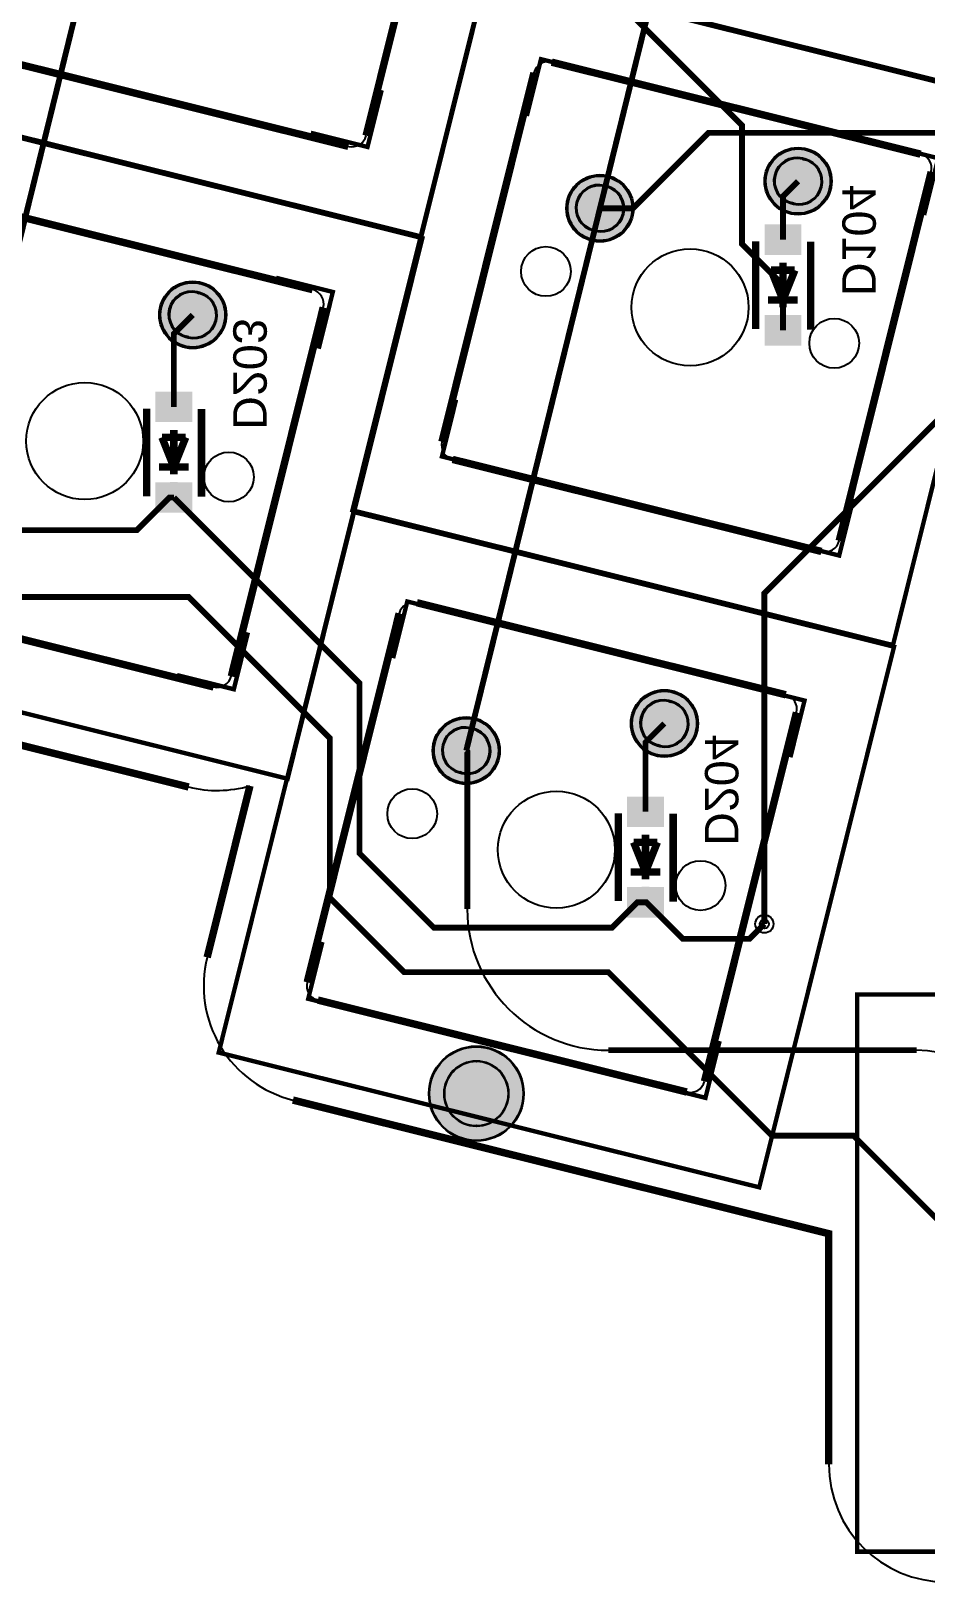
# Model space of a CAD drawing. Header units: millimetres. Extents: x 6 to 238, y 3 to 100.
# Drawn here: x 73.1 to 103.7, y 2.8 to 55.8 of the extents above; entities that cross this region are included whole.
import ezdxf

# ---------------------------------------------------------------- set-up
doc = ezdxf.new("R2010")
doc.units = ezdxf.units.MM
for name, color, linetype, true_color in [('BoardOutLine', 7, 'Continuous', 0xff00ff), ('BottomLayer', 7, 'Continuous', 0x0000ff), ('BottomPasteMaskLayer', 7, 'Continuous', 0x800000), ('BottomSilkLayer', 7, 'Continuous', 0x66cc33), ('BottomSolderMaskLayer', 7, 'Continuous', 0xaa00ff), ('Document', 7, 'Continuous', 0xffffff), ('Hole', 7, 'Continuous', 0x222222), ('Multi-Layer', 7, 'Continuous', 0xc0c0c0), ('TopLayer', 7, 'Continuous', 0xff0000), ('TopSilkLayer', 7, 'Continuous', 0xffcc00), ('TopSolderMaskLayer', 7, 'Continuous', 0x800080)]:
    doc.layers.add(name, color=color, linetype=linetype, true_color=true_color)
doc.styles.get("Standard").update_dxf_attribs({"font": 'arial.ttf'})

msp = doc.modelspace()

# ---------------------------------------------------------------- hatches: boundary and pattern name
at = {"layer": 'BottomLayer'}
for points in [[(99.40619761239509, 48.167005334010696), (99.40619761239509, 49.16700533401058), (98.20619761239527, 49.16700533401058), (98.20619761239527, 48.167005334010696)], [(99.40619761239509, 45.06718313436636), (99.40619761239509, 46.067183134366246), (98.20619761239527, 46.067183134366246), (98.20619761239527, 45.06718313436636)], [(78.57815595631178, 42.45199390398773), (78.57815595631178, 43.45199390398773), (77.37815595631196, 43.45199390398773), (77.37815595631196, 42.45199390398773)], [(78.57815595631178, 39.352171704343505), (78.57815595631178, 40.35217170434339), (77.37815595631196, 40.35217170434339), (77.37815595631196, 39.352171704343505)], [(94.7071882143764, 28.608966217932448), (94.7071882143764, 29.608966217932334), (93.50718821437658, 29.608966217932334), (93.50718821437658, 28.608966217932448)], [(94.7071882143764, 25.50914401828811), (94.7071882143764, 26.509144018287998), (93.50718821437658, 26.509144018287998), (93.50718821437658, 25.50914401828811)]]:
    msp.add_hatch(color=256, dxfattribs=at).paths.add_polyline_path(points)
at = {"layer": 'BottomPasteMaskLayer'}
for points in [[(99.40619761239509, 48.167005334010696), (99.40619761239509, 49.16700533401058), (98.20619761239527, 49.16700533401058), (98.20619761239527, 48.167005334010696)], [(99.40619761239509, 45.06718313436636), (99.40619761239509, 46.067183134366246), (98.20619761239527, 46.067183134366246), (98.20619761239527, 45.06718313436636)], [(78.57815595631178, 42.45199390398773), (78.57815595631178, 43.45199390398773), (77.37815595631196, 43.45199390398773), (77.37815595631196, 42.45199390398773)], [(78.57815595631178, 39.352171704343505), (78.57815595631178, 40.35217170434339), (77.37815595631196, 40.35217170434339), (77.37815595631196, 39.352171704343505)], [(94.7071882143764, 28.608966217932448), (94.7071882143764, 29.608966217932334), (93.50718821437658, 29.608966217932334), (93.50718821437658, 28.608966217932448)], [(94.7071882143764, 25.50914401828811), (94.7071882143764, 26.509144018287998), (93.50718821437658, 26.509144018287998), (93.50718821437658, 25.50914401828811)]]:
    msp.add_hatch(color=256, dxfattribs=at).paths.add_polyline_path(points)
at = {"layer": 'BottomSolderMaskLayer'}
for points in [[(98.1738633477268, 50.66979933959874, 1), (100.47536195072401, 50.66979933959874, 1)], [(91.39814579629153, 49.74142748285499, 1), (93.69964439928874, 49.74142748285499, 1)], [(99.43667767335523, 48.14583862501047), (99.43667767335523, 49.188172043010695), (98.17571755143535, 49.188172043010695), (98.17571755143535, 48.14583862501047)], [(77.47282194564393, 46.09779019558039, 1), (79.77432054864114, 46.09779019558039, 1)], [(99.43667767335523, 45.04601642536613), (99.43667767335523, 46.08834984336636), (98.17571755143535, 46.08834984336636), (98.17571755143535, 45.04601642536613)], [(78.60863601727192, 42.430827194987614), (78.60863601727192, 43.47316061298784), (77.34767589535204, 43.47316061298784), (77.34767589535204, 42.430827194987614)], [(78.60863601727192, 39.33100499534328), (78.60863601727192, 40.373338413343504), (77.34767589535204, 40.373338413343504), (77.34767589535204, 39.33100499534328)], [(93.60185420370856, 32.127762255524544, 1), (95.90335280670577, 32.127762255524544, 1)], [(86.82613665227329, 31.199390398780793, 1), (89.1276352552705, 31.199390398780793, 1)], [(94.73766827533655, 28.587799508932335), (94.73766827533655, 29.63013292693256), (93.47670815341644, 29.63013292693256), (93.47670815341644, 28.587799508932335)], [(94.73766827533655, 25.487977309288), (94.73766827533655, 26.530310727288224), (93.47670815341644, 26.530310727288224), (93.47670815341644, 25.487977309288)], [(86.69667259334537, 19.47193294386591, 1), (89.94747269494556, 19.47193294386591, 1)]]:
    msp.add_hatch(color=256, dxfattribs=at).paths.add_polyline_path(points)
at = {"layer": 'Document'}
for points in [[(98.36982473964963, 48.58846837693682), (99.258826517653, 48.58846837693682), (99.258826517653, 48.84246888493783), (98.36982473964963, 48.84246888493783)], [(98.93319786639586, 48.26009652019309), (98.93319786639586, 49.14909829819658), (98.67919735839473, 49.14909829819658), (98.67919735839473, 48.26009652019309)], [(98.93319786639586, 45.212090424180815), (98.93319786639586, 46.10109220218442), (98.67919735839473, 46.10109220218442), (98.67919735839473, 45.212090424180815)], [(77.54178308356632, 42.87345694691396), (78.43078486156969, 42.87345694691396), (78.43078486156969, 43.127457454914975), (77.54178308356632, 43.127457454914975)], [(78.10515621031254, 42.54508509017023), (78.10515621031254, 43.43408686817372), (77.85115570231142, 43.43408686817372), (77.85115570231142, 42.54508509017023)], [(78.10515621031254, 39.49707899415796), (78.10515621031254, 40.38608077216156), (77.85115570231142, 40.38608077216156), (77.85115570231142, 39.49707899415796)], [(93.67081534163071, 29.03042926085857), (94.55981711963432, 29.03042926085857), (94.55981711963432, 29.28442976885958), (93.67081534163071, 29.28442976885958)], [(94.23418846837694, 28.70205740411484), (94.23418846837694, 29.59105918211833), (93.98018796037604, 29.59105918211833), (93.98018796037604, 28.70205740411484)], [(94.23418846837694, 25.654051308102567), (94.23418846837694, 26.54305308610617), (93.98018796037604, 26.54305308610617), (93.98018796037604, 25.654051308102567)]]:
    msp.add_hatch(color=256, dxfattribs=at).paths.add_polyline_path(points)
at = {"layer": 'Multi-Layer'}
for points in [[(98.224663449327, 50.66979933959874, 1), (100.4245618491238, 50.66979933959874, 1)], [(91.44894589789173, 49.74142748285499, 1), (93.64884429768854, 49.74142748285499, 1)], [(77.52362204724413, 46.09779019558039, 1), (79.72352044704094, 46.09779019558039, 1)], [(93.65265430530876, 32.127762255524544, 1), (95.85255270510557, 32.127762255524544, 1)], [(86.8769367538735, 31.199390398780793, 1), (89.0768351536703, 31.199390398780793, 1)]]:
    msp.add_hatch(color=256, dxfattribs=at).paths.add_polyline_path(points)
at = {"layer": 'TopSolderMaskLayer'}
for points in [[(98.1738633477268, 50.66979933959874, 1), (100.47536195072401, 50.66979933959874, 1)], [(91.39814579629153, 49.74142748285499, 1), (93.69964439928874, 49.74142748285499, 1)], [(77.47282194564393, 46.09779019558039, 1), (79.77432054864114, 46.09779019558039, 1)], [(93.60185420370856, 32.127762255524544, 1), (95.90335280670577, 32.127762255524544, 1)], [(86.82613665227329, 31.199390398780793, 1), (89.1276352552705, 31.199390398780793, 1)], [(86.69667259334537, 19.47193294386591, 1), (89.94747269494556, 19.47193294386591, 1)]]:
    msp.add_hatch(color=256, dxfattribs=at).paths.add_polyline_path(points)

# ---------------------------------------------------------------- linework, layer by layer
at = {"layer": 'BoardOutLine', "const_width": 0.25400050800101603}
for points in [[(65.86977393954794, 33.100762001524004), (78.48361696723396, 29.955778511557014)], [(80.58067056134132, 29.996139192278292), (79.11790703581391, 24.129260858521775)], [(82.04960629921266, 19.250088900177843), (100.37299974599955, 14.681559563119094), (100.37299974599955, 6.798221996443999)]]:
    msp.add_lwpolyline(points, dxfattribs=at)
at = {"layer": 'BoardOutLine'}
for centre, start, end in [((79.45736678663093, 33.8612087275078), 255.99976928984663, 286.20543061500194), ((83.02334025196933, 23.15552307216001), 165.9999458240158, 256.0000020660111), ((104.39799339598653, 6.798247396414581), 180, 270)]:
    msp.add_arc(centre, 4.024993649987301, start, end, dxfattribs=at)
at = {"layer": 'BottomLayer', "const_width": 0.2}
for points in [[(93.47218694437402, 56.515113030226075), (97.40919481838978, 52.57810515621031), (97.40919481838978, 48.5140970281941), (98.80619761239518, 47.11709423418847), (98.80619761239518, 45.567183134366246)], [(99.32471424942855, 50.669723139446205), (98.80619761239518, 50.15120650241295), (98.80619761239518, 48.66700533401058)], [(60.833121666243414, 50.1391922783846), (60.833121666243414, 48.133096266192524), (70.23114046228102, 38.73507747015492), (76.70815341630691, 38.73507747015492), (77.82524765049538, 39.85217170434339), (77.97815595631187, 39.85217170434339)], [(78.62367284734569, 46.097713995427966), (77.97815595631187, 45.452197104394145), (77.97815595631187, 42.95199390398773)], [(77.97815595631187, 39.85217170434339), (84.32816865633731, 33.50215900431806), (84.32816865633731, 27.686055372110786), (86.86817373634744, 25.14605029210054), (92.96418592837199, 25.14605029210054), (93.82727965455933, 26.00914401828811), (94.10718821437649, 26.00914401828811)], [(56.00711201422405, 30.073152146304324), (56.23520447040892, 29.845059690119342), (58.92811785623576, 29.845059690119342), (60.19812039624071, 31.11506223012441), (60.19812039624071, 33.14706629413263), (63.500127000254, 36.4490728981458), (78.48615697231389, 36.4490728981458), (83.31216662433326, 31.623063246126435), (83.31216662433326, 26.162052324104593), (85.85217170434339, 23.62204724409446), (92.83718567437131, 23.62204724409446), (98.42519685039383, 18.03403606807217), (101.21920243840486, 18.03403606807217), (104.14020828041657, 15.11303022606046), (104.14020828041657, 12.700025400050777), (106.4262128524258, 10.414020828041657), (112.77622555245102, 10.414020828041657), (113.91922783845575, 11.557023114046274), (113.91922783845575, 12.420116840233732)], [(94.75270510541031, 32.12768605537212), (94.10718821437649, 31.482169164338302), (94.10718821437649, 29.108966217932448)], [(98.1711963423927, 25.273050546101103), (97.66319532639068, 24.765049530099077), (95.37719075438145, 24.765049530099077), (94.13309626619252, 26.00914401828811), (94.10718821437649, 26.00914401828811)]]:
    msp.add_lwpolyline(points, dxfattribs=at)
at = {"layer": 'BottomSilkLayer', "const_width": 0.25400050800101603}
for points in [[(97.87305054610124, 45.6104140208281), (97.87305054610124, 48.61041402082799)], [(99.75273050546093, 45.59705359410725), (99.75273050546093, 48.59705359410714)], [(98.39979679959356, 47.6250952501905), (98.80619761239518, 46.609093218186445)], [(99.21259842519703, 47.6250952501905), (98.39979679959356, 47.6250952501905)], [(98.80619761239518, 46.35509271018543), (98.80619761239518, 47.87909575819151)], [(98.80619761239518, 46.609093218186445), (99.21259842519703, 47.6250952501905)], [(99.31419862839721, 46.609093218186445), (98.29819659639315, 46.609093218186445)], [(77.04500889001793, 39.89540259080525), (77.04500889001793, 42.89540259080513)], [(78.92468884937762, 39.882042164084396), (78.92468884937762, 42.88204216408428)], [(77.57175514351025, 41.91008382016764), (77.97815595631187, 40.89408178816359)], [(78.38455676911371, 41.91008382016764), (77.57175514351025, 41.91008382016764)], [(77.97815595631187, 40.640081280162576), (77.97815595631187, 42.164084328168656)], [(77.97815595631187, 40.89408178816359), (78.38455676911371, 41.91008382016764)], [(78.48615697231389, 40.89408178816359), (77.47015494030984, 40.89408178816359)], [(93.17404114808232, 26.052374904749854), (93.17404114808232, 29.05237490474974)], [(95.05372110744224, 26.039014478029003), (95.05372110744224, 29.03901447802889)], [(93.70078740157464, 28.06705613411225), (94.10718821437649, 27.051054102108196)], [(94.51358902717811, 28.06705613411225), (93.70078740157464, 28.06705613411225)], [(94.10718821437649, 26.797053594107183), (94.10718821437649, 28.321056642113263)], [(94.10718821437649, 27.051054102108196), (94.51358902717811, 28.06705613411225)], [(94.61518923037852, 27.051054102108196), (93.59918719837447, 27.051054102108196)]]:
    msp.add_lwpolyline(points, dxfattribs=at)
at = {"layer": 'BottomSolderMaskLayer'}
for points in [[(99.47901568385483, 51.45339511304059), (99.55639663215102, 51.43410302222225)], [(92.70311212052475, 50.52504982942475), (92.78051964194874, 50.50575773860641)], [(99.09304125132262, 49.9053362182081), (99.17042219961881, 49.88604412738976)], [(92.31713768799254, 48.97699093459226), (92.39454520941653, 48.95769884377392)], [(78.77797428177219, 46.88138596902224), (78.85535523006816, 46.862093878204014)], [(78.39199984923998, 45.33332707418975), (78.46938079753595, 45.31403498337152)], [(94.90700653983659, 32.9113580289664), (94.98438748813278, 32.89206593814817)], [(88.13110297650651, 31.98301274535056), (88.2085104979305, 31.96372065453222)], [(94.52103210730438, 31.3632991341339), (94.59841305560057, 31.344007043315674)], [(87.7451285439743, 30.43495385051806), (87.8225360653983, 30.41566175969972)], [(88.32467877516387, 20.5815512824574), (88.31951811968133, 20.5815512824574)], [(88.32467877516387, 18.362469424938848), (88.31951811968133, 18.362469424938848)]]:
    msp.add_lwpolyline(points, close=True, dxfattribs=at)
for centre, radius in [((99.3246126492254, 50.66979933959874), 1.1507493014986032), ((92.54889509779014, 49.74142748285499), 1.1507493014986032), ((78.62357124714254, 46.09779019558039), 1.1507493014986032), ((94.75260350520716, 32.127762255524544), 1.1507493014986032), ((87.9768859537719, 31.199390398780793), 1.1507493014986032), ((88.32207264414546, 19.47193294386591), 1.6254000508001019)]:
    msp.add_circle(centre, radius, dxfattribs=at)
for centre, radius, start, end in [((99.28602846758872, 50.679365665624346), 0.7977252980253566, 436, 256), ((99.36340941588492, 50.660073574806006), 0.7977252980253566, 256, 436), ((92.51012490425865, 49.751020382008505), 0.7977252980253566, 436, 256), ((92.58753242568264, 49.731728291190166), 0.7977252980253566, 256, 436), ((78.58498706550608, 46.10735652160599), 0.7977252980253566, 436, 256), ((78.66236801380205, 46.08806443078777), 0.7977252980253566, 256, 436), ((94.71401932357048, 32.13732858155015), 0.7977252980253566, 436, 256), ((94.79140027186668, 32.118036490731924), 0.7977252980253566, 256, 436), ((87.93811576024041, 31.20898329793431), 0.7977252980253566, 436, 256), ((88.0155232816644, 31.18969120711597), 0.7977252980253566, 256, 436), ((88.31951811968133, 19.472010353698124), 1.1095409287592772, 90, 270), ((88.32467877516387, 19.472010353698124), 1.1095409287592772, 270, 90)]:
    msp.add_arc(centre, radius, start, end, dxfattribs=at)
at = {"layer": 'Document', "const_width": 0.15011430022860048}
for points in [[(93.26543053086107, 76.4435356870714), (111.7496062992127, 71.83489966979926), (107.14097028194078, 53.350723901447736), (88.65679451358915, 57.95935991871988), (93.26543053086107, 76.4435356870714)], [(72.5643891287782, 71.87152654305305), (91.04856489712984, 67.26289052578102), (86.43992887985792, 48.7787147574295), (67.95575311150628, 53.38735077470153), (72.5643891287782, 71.87152654305305)], [(88.69342138684283, 57.90149860299721), (107.17759715519446, 53.292862585725175), (102.56896113792232, 34.808686817373655), (84.08478536957068, 39.41732283464569), (88.69342138684283, 57.90149860299721)], [(67.99237998475996, 53.32948945897897), (86.4765557531116, 48.72085344170682), (81.86791973583968, 30.236677673355302), (63.383743967488044, 34.84531369062745), (67.99237998475996, 53.32948945897897)], [(84.12141224282436, 39.35946151892301), (102.605588011176, 34.75082550165098), (97.99695199390408, 16.26664973329946), (79.51277622555244, 20.875285750571493), (84.12141224282436, 39.35946151892301)], [(101.34620269240531, 22.86004572009142), (120.39624079248165, 22.86004572009142), (120.39624079248165, 3.810007620015199), (101.34620269240531, 3.810007620015199), (101.34620269240531, 22.86004572009142)]]:
    msp.add_lwpolyline(points, close=True, dxfattribs=at)
for points in [[(92.47317754635515, 54.35676911353812), (90.53256286512578, 54.84061468122934), (90.0487426974853, 52.90002540005082)], [(82.6601727203456, 52.323444246888585), (84.60078740157473, 51.839598679197366), (85.08460756921522, 53.78018796037588)], [(102.17612395224796, 51.93754127508248), (104.11671323342648, 51.45372110744222), (103.63286766573538, 49.51310642621286)], [(81.4750825501651, 47.36553213106424), (83.41567183134384, 46.88171196342398), (82.93182626365251, 44.94109728219462)], [(87.62951485902977, 43.19707899415789), (87.14566929133844, 41.25646431292864), (89.08625857251718, 40.77264414528838)], [(98.78920497841, 38.35341630683263), (100.72981965963936, 37.86957073914152), (101.21363982727985, 39.81016002032004)], [(87.90116840233668, 35.81473202946404), (85.96055372110754, 36.298577597155145), (85.47673355346706, 34.35798831597663)], [(78.08816357632713, 33.78140716281439), (80.0287782575565, 33.297561595123284), (80.51259842519698, 35.23815087630169)], [(97.6041148082295, 33.395504191008285), (99.54470408940824, 32.911684023368025), (99.06085852171691, 30.971069342138776)], [(83.05750571501153, 24.65504191008381), (82.5736601473202, 22.714427228854447), (84.51424942849894, 22.230607061214187)], [(94.21719583439176, 19.811379222758433), (96.15781051562112, 19.327533655067327), (96.64163068326138, 21.268122936245845)]]:
    msp.add_lwpolyline(points, dxfattribs=at)
at = {"layer": 'Hole'}
msp.add_circle((98.1711963423927, 25.273050546101103), 0.15499110998222, dxfattribs=at)
at = {"layer": 'Multi-Layer'}
for points in [[(99.47219952516913, 51.41880309125746), (99.54616447309878, 51.40036265437662)], [(92.69630417337841, 50.49045663456455), (92.7702945213589, 50.472016197683715)], [(99.10326402575832, 49.939083624516016), (99.17722897368797, 49.92064318763518)], [(92.3273686739676, 49.01073716782311), (92.4013590219481, 48.99229673094227)], [(78.77115812308627, 46.84679394723922), (78.84512307101615, 46.82835351035827)], [(78.40222262367546, 45.36707448049778), (78.47618757160534, 45.348634043616826)], [(94.90019038115067, 32.876766007183264), (94.97415532908055, 32.858325570302426)], [(88.12429502936017, 31.94841955049036), (88.19828537734067, 31.929979113609523)], [(94.53125488173986, 31.397046540441817), (94.60521982966974, 31.37860610356098)], [(87.75535952994936, 30.46870008374891), (87.82934987792986, 30.450259646868073)], [(88.32463804927602, 20.564211328422697), (88.31955803911615, 20.564211328422697)], [(88.32463804927602, 18.379806959613962), (88.31955803911615, 18.379806959613962)]]:
    msp.add_lwpolyline(points, close=True, dxfattribs=at)
for centre, radius in [((99.3246126492254, 50.66979933959874), 1.0999491998984), ((92.54889509779014, 49.74142748285499), 1.0999491998984), ((90.70205740411484, 47.583947167894394), 0.8509017018034037), ((95.63119126238257, 46.35509271018543), 2), ((78.62357124714254, 46.09779019558039), 1.0999491998984), ((100.5603251206503, 45.12623825247647), 0.8509017018034037), ((74.93014986029971, 41.78308356616708), 2), ((79.85928371856744, 40.55422910845812), 0.8509017018034037), ((94.75260350520716, 32.127762255524544), 1.0999491998984), ((87.9768859537719, 31.199390398780793), 1.0999491998984), ((86.1300482600966, 29.0419100838202), 0.8509017018034037), ((91.05918211836433, 27.813055626111236), 2), ((95.98831597663207, 26.584201168402274), 0.8509017018034037), ((98.1711963423927, 25.273050546101103), 0.31000762001524007), ((88.32207264414546, 19.47193294386591), 1.6)]:
    msp.add_circle(centre, radius, dxfattribs=at)
for centre, radius, start, end in [((99.28773177546373, 50.67894335788674), 0.7625095250190501, 436, 256), ((99.36169672339338, 50.6605029210059), 0.7625095250190501, 256, 436), ((92.511836423673, 49.75059690119383), 0.7625095250190501, 436, 256), ((92.5858267716535, 49.73215646431299), 0.7625095250190501, 256, 436), ((78.58669037338086, 46.1069342138685), 0.7625095250190501, 436, 256), ((78.66065532131074, 46.08849377698755), 0.7625095250190501, 256, 436), ((94.71572263144526, 32.13690627381254), 0.7625095250190501, 436, 256), ((94.78968757937514, 32.118465836931705), 0.7625095250190501, 256, 436), ((87.93982727965476, 31.208559817119635), 0.7625095250190501, 436, 256), ((88.01381762763526, 31.190119380238798), 0.7625095250190501, 256, 436), ((88.31955803911615, 19.47200914401833), 1.092202184404369, 90, 270), ((88.32463804927602, 19.47200914401833), 1.092202184404369, 270, 90)]:
    msp.add_arc(centre, radius, start, end, dxfattribs=at)
at = {"layer": 'TopLayer', "const_width": 0.2}
for points in [[(97.12085344170691, 68.2834137668275), (92.54884429768867, 49.7413766827533)], [(76.41981203962428, 63.711404622809255), (71.84780289560581, 45.16936753873506)], [(120.5232410464821, 52.45110490220975), (117.85623571247152, 49.78409956819917), (111.37922275844562, 49.78409956819917), (98.1711963423927, 36.57607315214625), (98.1711963423927, 25.273050546101103)], [(112.0142240284481, 52.3241046482093), (96.26619253238505, 52.3241046482093), (93.68346456692916, 49.7413766827533), (92.54884429768867, 49.7413766827533)], [(92.54884429768867, 49.7413766827533), (87.97683515367044, 31.199339598679217)], [(87.97683515367044, 31.199339598679217), (88.01117602235217, 31.164998729997478), (88.01117602235217, 25.78105156210313)], [(92.83718567437131, 20.955041910083764), (103.37820675641365, 20.955041910083764)]]:
    msp.add_lwpolyline(points, dxfattribs=at)
at = {"layer": 'TopLayer'}
for centre, radius, start, end in [((92.83718567437131, 25.78105156210313), 4.826009652019304, 180, 270), ((103.37820675641365, 17.27203454406913), 3.6830073660147327, 0, 90)]:
    msp.add_arc(centre, radius, start, end, dxfattribs=at)
at = {"layer": 'TopSilkLayer', "const_width": 0.25400050800101603}
for points in [[(87.69608839217676, 64.83822707645413), (84.55110490220977, 52.224384048768115)], [(83.94500889001779, 51.86019812039626), (71.33116586233177, 55.00518161036325)], [(90.89789179578361, 54.738633477266944), (103.51173482346962, 51.59364998730007)], [(87.14681229362463, 41.760604521209075), (90.29179578359162, 54.37444754889509)], [(103.87592075184148, 50.98755397510786), (100.73093726187449, 38.37371094742184)], [(70.10944881889782, 50.10518161036316), (82.7232918465836, 46.960198120396285)], [(83.08747777495546, 46.35410210820419), (79.94249428498847, 33.74025908051817)], [(100.1248412496825, 38.0095250190501), (87.51099822199649, 41.15450850901698)], [(79.33639827279649, 33.37607315214632), (66.72255524511047, 36.521056642113194)], [(86.28928117856253, 36.254508509017), (98.90312420624832, 33.10952501905001)], [(82.53817627635249, 23.27647955295913), (85.68318516637055, 35.89032258064515)], [(99.2673101346204, 32.50342900685803), (96.12232664465341, 19.889560579121053)], [(95.51623063246143, 19.525374650749313), (82.90238760477519, 22.670358140716303)]]:
    msp.add_lwpolyline(points, dxfattribs=at)
at = {"layer": 'TopSilkLayer'}
for centre, start, end in [((90.77694266601111, 54.25348266771664), 76.00139570034258, 165.9995354689962), ((84.06595801979029, 52.34534892994657), 256.0013957003425, 345.9995354689962), ((103.39076994229117, 51.108503104880356), 346.0013957003297, 75.99953546899944), ((82.60232696540515, 46.475051237976686), 346.0013957003297, 75.99953546899944), ((87.63196310317471, 41.63965539143658), 166.0013957003361, 255.9995354690251), ((100.24579037945477, 38.49467582860041), 256.0013957003425, 345.9995354689962), ((86.16833204879003, 35.769357699466696), 76.00139570034258, 165.9995354689962), ((79.45734740256876, 33.86122396169662), 256.0013957003425, 345.9995354689962), ((98.78215932507032, 32.6243781366303), 346.00139570034895, 75.99953546902192), ((83.02332261010679, 23.15551247130145), 165.9992755925492, 256.0030637752837), ((95.6371797622337, 20.01052546029962), 256.0013957003425, 345.9995354689962)]:
    msp.add_arc(centre, 0.5, start, end, dxfattribs=at)
at = {"layer": 'TopSolderMaskLayer'}
for points in [[(99.47901568385483, 51.45339511304059), (99.55639663215102, 51.43410302222225)], [(92.70311212052475, 50.52504982942475), (92.78051964194874, 50.50575773860641)], [(99.09304125132262, 49.9053362182081), (99.17042219961881, 49.88604412738976)], [(92.31713768799254, 48.97699093459226), (92.39454520941653, 48.95769884377392)], [(78.77797428177219, 46.88138596902224), (78.85535523006816, 46.862093878204014)], [(78.39199984923998, 45.33332707418975), (78.46938079753595, 45.31403498337152)], [(94.90700653983659, 32.9113580289664), (94.98438748813278, 32.89206593814817)], [(88.13110297650651, 31.98301274535056), (88.2085104979305, 31.96372065453222)], [(94.52103210730438, 31.3632991341339), (94.59841305560057, 31.344007043315674)], [(87.7451285439743, 30.43495385051806), (87.8225360653983, 30.41566175969972)], [(88.32467877516387, 20.5815512824574), (88.31951811968133, 20.5815512824574)], [(88.32467877516387, 18.362469424938848), (88.31951811968133, 18.362469424938848)]]:
    msp.add_lwpolyline(points, close=True, dxfattribs=at)
for centre, radius in [((99.3246126492254, 50.66979933959874), 1.1507493014986032), ((92.54889509779014, 49.74142748285499), 1.1507493014986032), ((78.62357124714254, 46.09779019558039), 1.1507493014986032), ((94.75260350520716, 32.127762255524544), 1.1507493014986032), ((87.9768859537719, 31.199390398780793), 1.1507493014986032), ((88.32207264414546, 19.47193294386591), 1.6254000508001019)]:
    msp.add_circle(centre, radius, dxfattribs=at)
for centre, radius, start, end in [((99.28602846758872, 50.679365665624346), 0.7977252980253566, 436, 256), ((99.36340941588492, 50.660073574806006), 0.7977252980253566, 256, 436), ((92.51012490425865, 49.751020382008505), 0.7977252980253566, 436, 256), ((92.58753242568264, 49.731728291190166), 0.7977252980253566, 256, 436), ((78.58498706550608, 46.10735652160599), 0.7977252980253566, 436, 256), ((78.66236801380205, 46.08806443078777), 0.7977252980253566, 256, 436), ((94.71401932357048, 32.13732858155015), 0.7977252980253566, 436, 256), ((94.79140027186668, 32.118036490731924), 0.7977252980253566, 256, 436), ((87.93811576024041, 31.20898329793431), 0.7977252980253566, 436, 256), ((88.0155232816644, 31.18969120711597), 0.7977252980253566, 256, 436), ((88.31951811968133, 19.472010353698124), 1.1095409287592772, 90, 270), ((88.32467877516387, 19.472010353698124), 1.1095409287592772, 270, 90)]:
    msp.add_arc(centre, radius, start, end, dxfattribs=at)

# ---------------------------------------------------------------- texts
at = {"layer": 'BottomSilkLayer', "text_generation_flag": 2}
for s, p in [('D104', (100.83820167640329, 46.736093472186894)), ('D203', (80.01016002031997, 42.164084328168656)), ('D204', (96.1391922783846, 27.9400558801118))]:
    msp.add_text(s, height=1.143002286004572, rotation=270, dxfattribs=at).set_placement(p)

doc.saveas('drawing.dxf')
